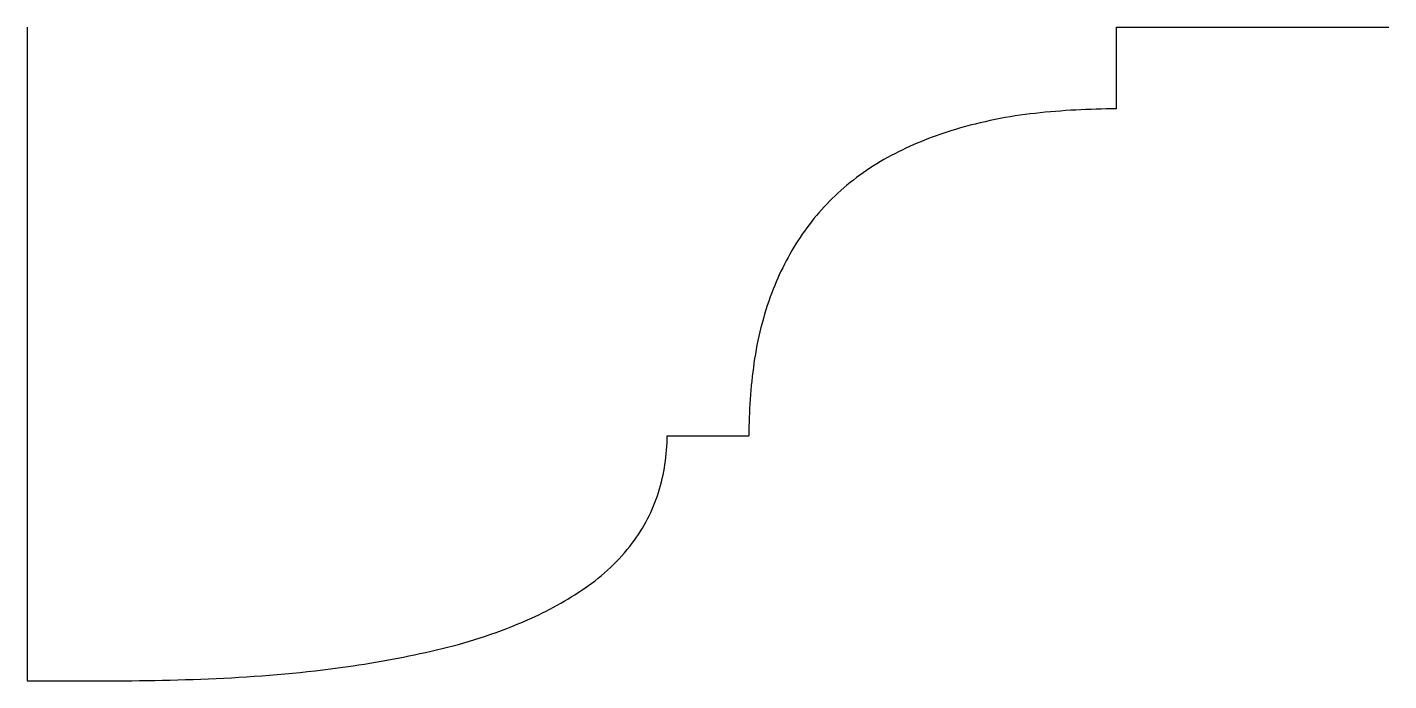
# Model space of a CAD drawing. Header units: metres. Extents: x 0 to 500, y -240 to 0.
import ezdxf

# ---------------------------------------------------------------- set-up
doc = ezdxf.new("R2010")
doc.units = ezdxf.units.M

msp = doc.modelspace()

# ---------------------------------------------------------------- linework, layer by layer
at = {"layer": 'THEDEFAULTTOOL', "color": 1}
msp.add_line((0, 0, 250), (0, 0, 250), dxfattribs=at)
at = {"layer": 'THEDEFAULTTOOL', "color": 3}
for p, q in [((0, 0, 250), (0, -240, 250)), ((400, -30, 250), (400, 0, 250)), ((400, 0, 250), (500, 0, 250)), ((235.01, -150, 250), (265.01, -150, 250)), ((0, -240, 250), (30, -240, 250))]:
    msp.add_line(p, q, dxfattribs=at)
for centre, radius, start, end in [((399.959, -304.87, 250), 274.87, 89.9914, 96.2237), ((388.261, -197.113, 250), 166.48, 96.2419, 106.514), ((378.02, -162.611, 250), 130.49, 106.509, 117.103), ((361.806, -130.917, 250), 94.89, 117.107, 131.637), ((357.58, -126.165, 250), 88.53, 131.637, 146.413), ((367.543, -132.781, 250), 100.49, 146.413, 159.446), ((387.535, -140.275, 250), 121.84, 159.447, 172.001), ((456.67, -150.028, 250), 191.66, 171.99, 179.992), ((165.49, -149.993, 250), 69.52, -17.4242, -0.006049), ((173.389, -152.476, 250), 61.24, -37.1509, -17.4201), ((163.254, -144.789, 250), 73.96, -55.7589, -37.1561), ((130.947, -97.3443, 250), 131.36, -66.2938, -55.7538), ((108.957, -47.2481, 250), 186.07, -76.5172, -66.2959), ((66.9087, 127.957, 250), 366.25, -81.7141, -76.5109), ((50.0241, 244.187, 250), 483.7, -87.045, -81.7191), ((31.0783, 612.089, 250), 852.09, -90.0725, -87.048)]:
    msp.add_arc(centre, radius, start, end, dxfattribs=at)

doc.saveas('drawing.dxf')
